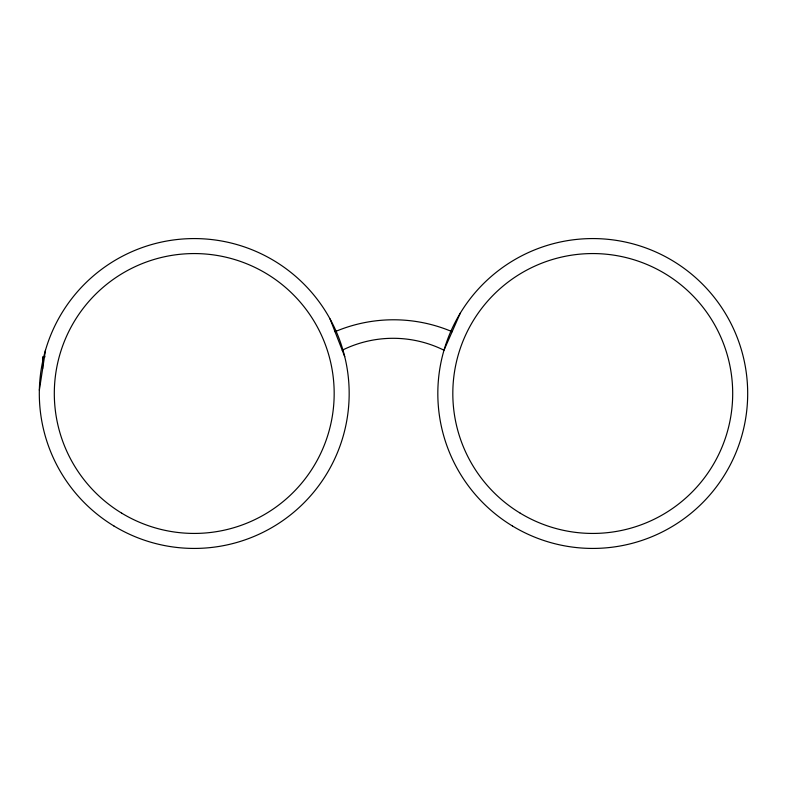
<?xml version="1.0" encoding="UTF-8"?>
<svg xmlns="http://www.w3.org/2000/svg" width="787" height="787" viewBox="0 0 787 787"><rect width="100%" height="100%" fill="white"/><g stroke="black" fill="none" stroke-linecap="round" stroke-linejoin="round"><path stroke-width="1.18" d="M39.35 390.195L45.489 350.215M460.267 313.187L443.996 350.215A114.597 114.597 0 0 0 342.227 350.215M45.026 356.836L42.636 356.836L42.636 368.749M330.038 318.922L344.716 356.609M335.016 331.701A149.825 149.825 0 0 1 452.132 331.701M512.445 525.991A154.931 154.931 0 0 0 747.65 396.805A154.931 154.931 0 0 0 518.171 257.703A154.931 154.931 0 0 0 512.445 525.991M113.928 525.991A154.931 154.931 0 0 0 349.133 396.805A154.931 154.931 0 0 0 119.663 257.703A154.931 154.931 0 0 0 113.928 525.991M121.71 513.163A139.929 139.929 0 0 0 334.141 396.491A139.929 139.929 0 0 0 126.884 270.846A139.929 139.929 0 0 0 121.71 513.163M520.217 513.163A139.929 139.929 0 0 0 732.658 396.491A139.929 139.929 0 0 0 525.391 270.846A139.929 139.929 0 0 0 520.217 513.163"/></g></svg>
